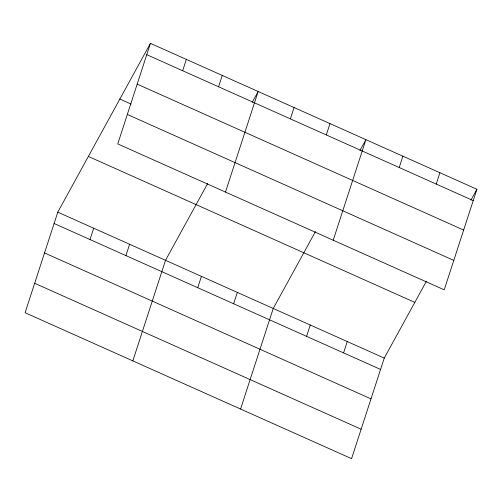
<?xml version="1.0" encoding="UTF-8"?>
<svg xmlns="http://www.w3.org/2000/svg" width="502" height="502" viewBox="0 0 502 502"><rect width="100%" height="100%" fill="white"/><g stroke="black" fill="none" stroke-linecap="round" stroke-linejoin="round"><path stroke-width="0.75" d="M150.431 43.341L117.75 143.911L444.22 289.842L476.9 189.267L150.431 43.341L57.78 212.158L25.1 312.733L351.569 458.659L384.25 358.089L426.449 281.195M90.009 239.548L93.692 228.209M182.659 70.732L186.342 59.393M125.92 255.6L129.604 244.261M218.571 86.783L222.254 75.444M132.835 360.888L165.516 260.318L207.715 183.425M225.486 192.071L258.166 91.496L252.199 102.364M197.738 287.702L201.421 276.37M290.394 118.886L294.078 107.547M233.65 303.76L237.333 292.421M326.306 134.938L329.99 123.599M240.571 409.042L273.245 308.473L315.451 231.579M333.221 240.226L365.902 139.65L359.934 150.525M306.565 336.346L310.249 325.014M399.216 167.53L402.899 156.191M343.563 352.887L347.246 341.548M436.219 184.065L439.903 172.732M470.932 200.141L476.9 189.267M146.747 54.674L473.217 200.605M137.178 84.123L463.647 230.054M119.859 99.051L131.122 104.083M127.32 114.462L453.789 260.394M88.352 156.448L414.821 302.38M57.78 212.158L384.25 358.089M54.097 223.497L380.56 369.428M44.527 252.945L370.997 398.87M34.669 283.285L361.139 429.21"/></g></svg>
